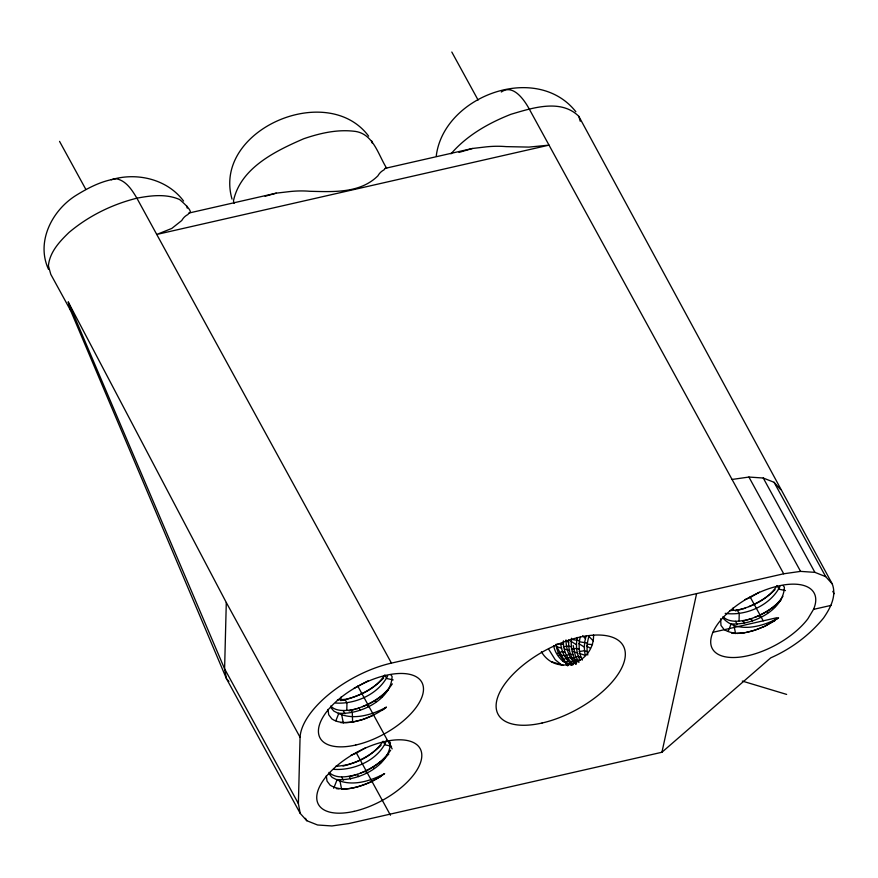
<?xml version="1.0" encoding="UTF-8"?>
<svg xmlns="http://www.w3.org/2000/svg" width="878" height="878" viewBox="0 0 878 878"><rect width="100%" height="100%" fill="white"/><g stroke="black" fill="none" stroke-linecap="round" stroke-linejoin="round"><path stroke-width="1.32" d="M556.74 644.2L560.691 643.629C561.58 651.213 564.73 658.533 570.667 663.516L573.334 664.317C566.584 658.566 563.039 649.632 563.424 640.841M568.735 639.93C568.055 648.414 570.228 657.688 576.495 663.724M571.435 662.144L573.674 660.739L576.341 661.54C571.951 654.615 570.612 646.329 571.479 638.251M577.274 637.439C575.727 645.023 576.319 653.408 580.128 660.267L574.783 659.927M582.312 660.08C578.756 653.078 578.393 644.606 580.237 637.044M586.098 636.133C584.243 642.345 583.727 649.061 585.352 655.372L579.019 653.331M587.788 655.021C586.284 648.633 587.228 641.917 589.072 635.694M340.916 700.699L340.993 697.088M346.799 710.192L346.953 702.971L344.977 699.36L337.415 699.953M733.207 610.166L733.262 607.763M739.067 620.867L739.221 613.645L737.246 610.034L729.684 610.627M228.906 681.394L226.447 678.661L70.646 310.592L68.254 302.054L226.294 602.517L224.603 668.849L226.447 678.661L300.232 813.423L306.784 820.71L317.584 824.991L331.917 825.957L348.786 823.564L661.924 752.259L770.763 657.831C791.078 648.875 809.406 635.266 823.498 618.09C830.303 608.224 836.844 596.085 832.256 583.925L578.854 116.379C560.932 98.435 532.101 108.027 510.963 114.283C488.563 123.096 466.876 135.377 451.018 153.826M300.232 813.423L298.388 803.611L300.067 737.279L226.294 602.517M566.003 639.919C566.047 648.831 569.153 658.335 575.891 664.448M593.55 634.926C594.439 663.088 556.367 677.147 541.397 651.772M436.278 155.812C443.774 95.998 536.381 61.734 575.847 111.725M661.924 752.259L696.605 593.616M720.608 618.792L720.981 625.432L724.12 629.581C736.861 637.176 752.633 631.425 765.122 626.113L778.61 617.914C762.334 626.859 737.257 633.587 723.044 618.156M386.616 740.242C378.747 760.008 354.295 770.686 333.936 769.358M387.67 675.873C378.462 694.125 355.557 704.441 335.615 703.026M779.949 586.548C770.236 605.48 745.993 616.202 725.195 613.371M730.584 623.841C751.458 625.827 783.604 610.737 784.372 587.173L783.209 585.615M335.846 720.761L338.721 713.562L333.849 711.092L330.765 707.481M333.684 788.29L337.042 779.894L332.169 777.425L329.085 773.814M728.114 631.436L730.99 624.236M338.315 713.166C359.179 715.153 391.336 700.062 392.104 676.499L390.94 674.941M336.636 779.499C357.5 781.486 389.656 766.395 390.425 742.832L389.25 741.273M813.522 609.376L807.881 618.792A58.014 27.24 -28.7 0 1 719.269 654.9A58.014 27.24 -28.7 0 1 755.717 594.077A58.014 27.24 -28.7 0 1 813.522 609.376L831.115 605.381M362.427 706.691C374.577 702.51 385.025 694.333 392.334 683.885M360.748 773.024C372.887 768.843 383.346 760.666 390.655 750.218M754.696 617.366C765.759 613.184 776.503 606.468 782.902 596.283M384.092 675.873C374.665 690.031 357.84 696.583 341.926 700.359M777.052 585.582C770.643 595.767 759.909 602.484 748.846 606.665M567.649 665.864L568.779 664.317L572.665 664.865M383.675 678.003C372.93 689.197 358.498 696.638 343.43 700.051M388.592 689.625C379.911 698.658 368.497 704.573 356.83 708.82M381.063 745.257C370.757 755.629 357.181 762.686 343.013 766.066M383.17 759.668L388.789 754.103M775.011 589.599C766.329 598.631 754.915 604.547 743.249 608.805M780.871 600.3C770.566 610.671 756.99 617.717 742.81 621.108M189.132 212.992L187.826 214.583A105.503 38.632 49.2 0 0 181.779 220.499L171.803 228.423L156.756 234.459L549.024 145.133L528.929 147.098L506.156 146.626A105.503 93.013 -35.3 0 0 484.074 147.12L472.419 148.481L385.266 168.335L383.96 169.915A105.503 38.632 49.2 0 0 377.913 175.83C360.024 193.522 333.442 191.81 310.022 191.294A105.503 93.013 -35.3 0 0 287.94 191.788L276.285 193.149L189.132 212.992C194.411 212.004 180.791 200.535 179.562 199.504C166.008 193.61 150.972 195.509 136.891 198.187C112.055 204.376 88.579 215.944 68.989 232.483C59.528 241.615 49.728 252.052 48.4 265.771L50.781 274.32L70.646 310.592M368.08 680.823L353.9 688.451M382.248 710.225L386.331 707.24C372.107 714.791 354.196 720.399 338.721 713.562M340.664 722.605C357.039 723.549 373.216 716.646 386.331 707.24M365.457 747.847L355.82 753.412L351.013 755.245M381.096 761.193C371.976 768.316 361.385 773.727 350.124 776.437M339.951 780.893L341.63 789.267C357.137 788.685 372.228 782.726 384.652 773.573C370.428 781.124 352.517 786.732 337.042 779.894M759.404 592.189L749.779 597.753L744.972 599.586M501.316 92.003C513.048 83.651 524.177 99.796 529.16 108.861L783.703 573.784L800.571 571.38L814.905 572.357L825.704 576.637L832.256 583.925M563.533 659.762L565.772 658.357L568.439 659.159M380.668 776.503L380.251 775.976L380.712 776.47L371.174 781.771C358.674 787.083 342.914 792.834 330.172 785.239L327.033 781.091L326.298 775.757M372.854 715.438L362.943 719.433L352.627 722.089L352.297 712.727L350.838 710.05C344.077 710.719 335.736 711.378 330.666 706.055M557.376 653.43L562.359 651.564L565.026 652.376M565.278 655.811L570.261 653.945L572.939 654.747M573.191 658.193L578.174 656.327L580.841 657.128M265.134 196.244L276.285 193.149M458.996 152.421L472.419 148.481M386.529 168.126L386.583 168.104C377.891 154.166 373.117 132.721 353.461 131.184C336.515 129.351 319.724 133.302 303.766 138.735C275.505 150.983 240.451 167.907 233.46 200.897L234.152 203.334M111.276 179.727C136.803 172.044 167.226 179.035 183.579 201.051M348.796 710.719L359.003 708.063L360.221 710.291M735.215 610.704L745.422 608.048M735.698 610.726L741.987 609.123M349.29 710.752L355.579 709.15M722.934 616.729C730.452 623.775 742.239 621.053 751.272 618.738L752.49 620.965M746.157 632.445L754.959 630.195L765.111 626.113L774.659 620.812L774.198 620.318L774.626 620.845M328.987 772.388C336.493 779.434 348.292 776.712 357.324 774.396L358.542 776.624M300.067 737.279A78.307 36.755 -28.7 0 1 391.434 663.11L783.703 573.784M712.925 632.292L776.942 617.706M564.598 662.067L568.582 661.343M385.266 168.335L386.583 168.104M563.336 646.768L568.593 645.999L571.271 646.812M571.249 649.149L576.506 648.381L579.173 649.193M579.151 651.531L584.408 650.763L587.086 651.564M732.054 479.454L748.923 477.05L763.256 478.027L774.067 482.296L780.608 489.595M736.916 633.488L744.895 632.764M335.736 766.285C353.966 765.353 372.766 756.649 383.104 741.241L385.08 744.851L391.489 746.234M353.285 721.87C346.097 722.846 338.129 723.22 331.851 718.906L328.712 714.758L327.977 709.424M558.968 655.175L564.313 655.504M566.881 657.545L572.226 657.885M571.435 639.414L579.381 640.633M579.348 641.796L587.294 643.014M587.25 644.178L592.529 644.595M731.604 633.126L734.26 633.444M336.329 788.62L338.985 788.938M785.448 590.576L779.027 589.193L777.546 586.482M393.168 679.901L386.759 678.518L384.784 674.908M551.702 661.814L563.116 665.283M742.305 681.076L786.633 694.41M560.691 643.629L563.358 644.43M553.722 645.857C554.731 651.882 558.298 657.095 562.754 661.134L571.457 665.118M572.379 651.366L577.45 652.991M564.466 648.985L569.537 650.609M556.564 646.603L561.635 648.238M568.779 664.317L562.754 661.134M570.667 663.516L572.983 664.745M586.702 645.999L590.104 648.14M578.8 643.618L584.474 647.174M570.887 641.247L576.561 644.792M566.387 640.995L568.659 642.411M561.053 664.448L555.247 659.773L548.684 649.237M588.655 636.144L593.374 640.995M582.63 635.705L585.472 638.613M565.432 661.935C560.252 657.435 556.773 651.191 555.928 644.353M368.65 136.178C327.198 80.381 212.18 130.229 232.022 199.13M774.067 482.296L825.704 576.637M832.794 591.344L834.1 593.726M763.256 478.027L814.905 572.357M748.923 477.05L800.571 571.38M774.034 606.489L774.517 607.389M767.262 611.34L767.998 612.679M451.808 52.043L478.082 100.026M750.075 596.831L763.223 620.845M759.514 615.533L760.48 617.311M743.106 620.724L744.566 623.402M735.534 621.328L737.246 624.445M587.569 618.441L587.887 619.034M556.026 645.286L567.089 665.502M391.434 663.11L136.891 198.187C132.139 190.175 126.256 180.78 116.445 178.783C102.155 180.67 88.897 187.508 76.715 194.971C52.285 209.787 35.691 241.637 48.499 269.305M381.765 695.815L382.248 696.715M374.994 700.666L375.729 702.005M59.539 141.369L85.89 189.494M357.796 686.146L392.159 748.901M367.234 704.858L368.211 706.636M380.075 762.148L380.569 763.048M343.265 710.653L344.977 713.77M373.315 766.999L374.05 768.338M356.117 752.479L390.469 815.234M365.555 771.191L366.532 772.969M349.148 776.382L350.618 779.06M341.586 776.986L343.298 780.103M298.388 803.611L224.603 668.849L68.254 302.054M305.467 818.307L306.784 820.71M578.953 662.484L575.244 655.273L573.18 645.473M578.854 116.379L580.226 121.263M371.657 140.831L372.338 143.268M186.586 205.704L187.266 208.152M733.909 625.235L735.577 633.609M341.641 714.56L343.309 722.934M355.777 745.027A58.014 27.24 -28.7 0 0 422.099 682.81A58.014 27.24 -28.7 0 0 334.979 702.641A58.014 27.24 -28.7 0 0 355.777 745.027M542.055 723.022A71.337 33.496 -28.7 0 0 623.621 646.504A71.337 33.496 -28.7 0 0 516.473 670.902A71.337 33.496 -28.7 0 0 542.055 723.022M354.097 811.36A58.014 27.24 -28.7 0 0 420.419 749.143A58.014 27.24 -28.7 0 0 333.3 768.974A58.014 27.24 -28.7 0 0 354.097 811.36"/></g></svg>
